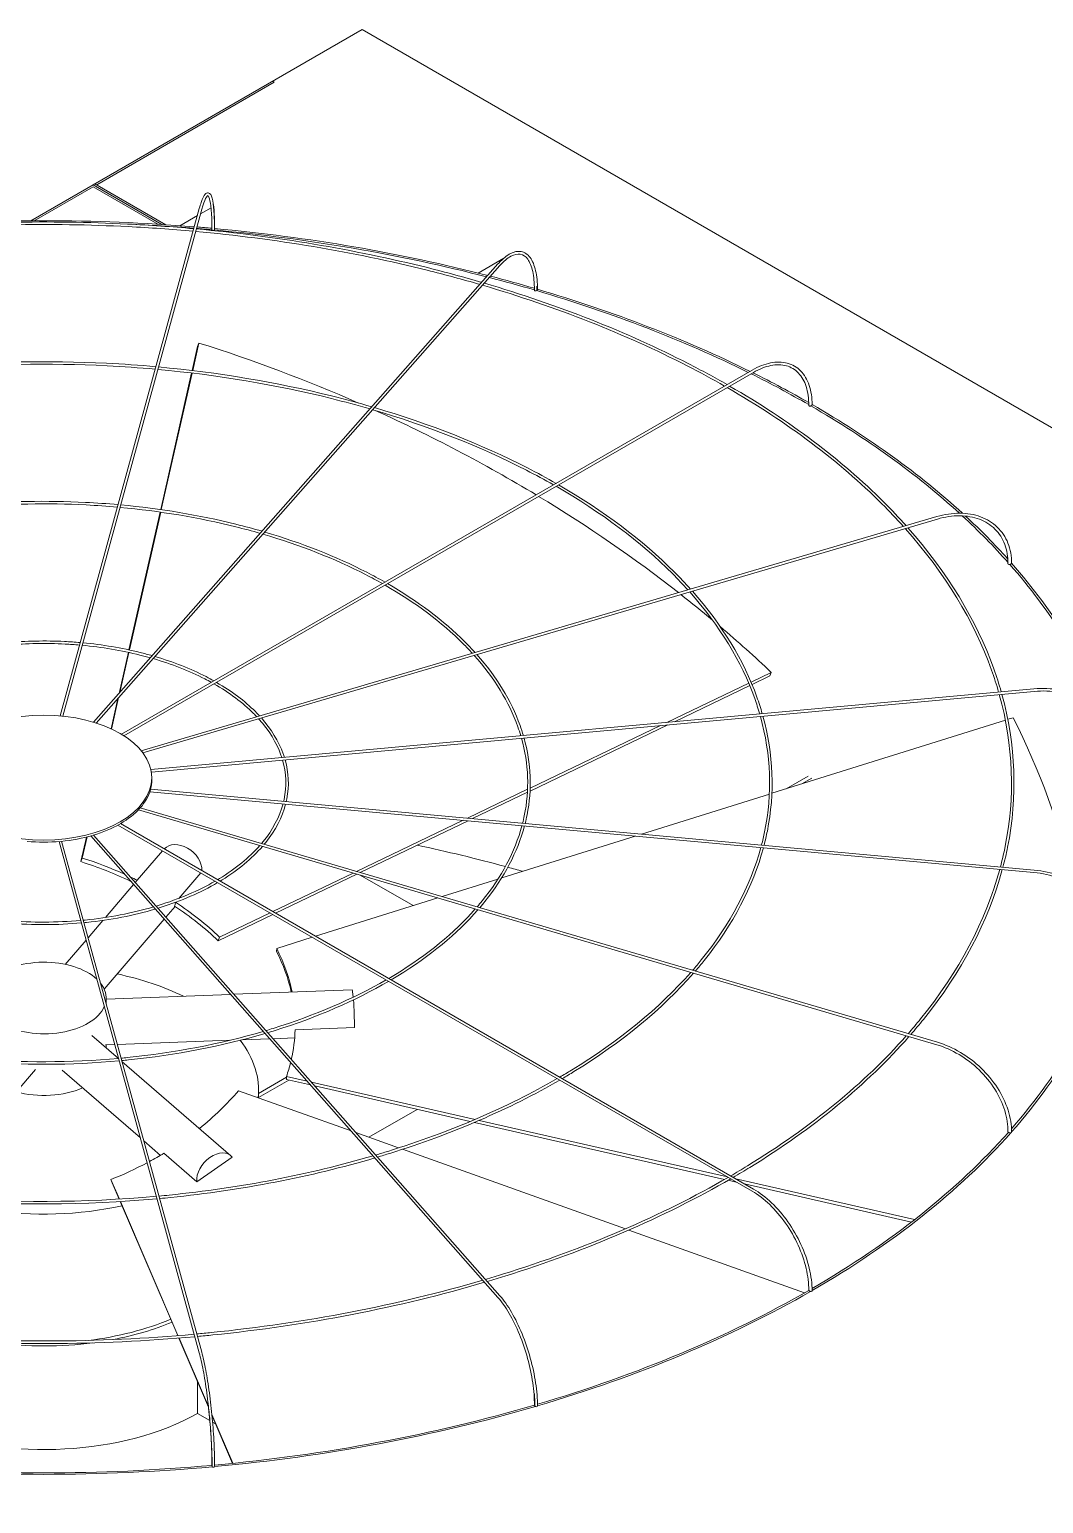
# Model space of a CAD drawing. Header units: millimetres. Extents: x -312439 to 477422, y -331570 to 212570.
# Drawn here: x 452169 to 453149, y 92816 to 94240 of the extents above; entities that cross this region are included whole.
import ezdxf

# ---------------------------------------------------------------- set-up
doc = ezdxf.new("R2010")
doc.units = ezdxf.units.MM

msp = doc.modelspace()

# ---------------------------------------------------------------- linework, layer by layer
at = {"color": 3, "linetype": 'Continuous', "lineweight": 0, "extrusion": (-1.11022e-16, 0.816497, 0.57735)}
for p, q in [((452170.573, 94054.758), (452490.683, 94239.573)), ((452490.683, 94239.573), (456448.419, 91954.573)), ((452405.812, 94188.573), (452234.339, 94089.573)), ((452404.08, 94189.573), (452405.812, 94188.573)), ((452230.875, 94087.573), (452174.074, 94054.779)), ((452230.875, 94089.573), (452297.282, 94051.233)), ((452293.402, 94051.473), (452230.875, 94087.573)), ((452232.607, 94090.573), (452301.179, 94050.983)), ((452199.012, 93576.459), (452333.48, 94066.627)), ((452334.602, 94061.46), (452344.809, 94067.353)), ((452201.487, 93576.222), (452335.842, 94065.979)), ((452314.825, 94050.042), (452331.585, 94059.718)), ((452231.324, 93570.357), (452622.001, 94013.039)), ((452623.838, 94011.418), (452233.888, 93569.561)), ((452627.636, 94018.643), (452602.816, 94004.314)), ((452326.596, 93910.129), (452331.825, 93933.213)), ((452333.155, 93936.645), (452327.135, 93910.065)), ((452331.825, 93933.213), (452333.155, 93936.645)), ((452258.322, 93558.715), (452867.514, 93910.432)), ((452868.739, 93908.311), (452260.687, 93557.252)), ((452296.166, 93775.784), (452326.052, 93907.728)), ((452326.591, 93907.663), (452296.702, 93775.708)), ((452265.473, 93640.278), (452295.623, 93773.388)), ((452296.159, 93773.311), (452266.001, 93640.164)), ((453045.934, 93768.976), (452277.364, 93542.882)), ((452279, 93540.81), (453046.625, 93766.626)), ((452255.959, 93598.271), (452264.932, 93637.888)), ((452265.459, 93637.775), (452256.703, 93599.114)), ((452866.457, 93609.133), (452886.063, 93618.543)), ((452884.733, 93615.111), (452867.434, 93606.808)), ((452884.733, 93615.111), (452886.063, 93618.543)), ((453139.829, 93602.595), (452286.741, 93524.586)), ((452287.198, 93522.168), (453140.052, 93600.156)), ((452785.283, 93570.174), (452864.246, 93608.072)), ((452865.222, 93605.747), (452792.473, 93570.832)), ((452248.202, 93564.028), (452254.831, 93593.291)), ((452255.575, 93594.134), (452248.703, 93563.797)), ((453112.169, 93572.423), (452886.642, 93501.772)), ((453119.612, 93574.754), (453114.521, 93573.159)), ((452786.142, 93567.793), (452652.983, 93503.885)), ((452653.101, 93506.735), (452778.951, 93567.135)), ((452287.607, 93514.833), (452287.607, 93516.833)), ((452921.673, 93518.386), (452900.315, 93506.055)), ((452915.461, 93510.8), (452925.137, 93516.386)), ((452285.671, 93503.272), (453139.829, 93425.165)), ((452286.394, 93505.666), (453140.052, 93427.604)), ((452592.542, 93477.671), (452650.607, 93505.538)), ((452650.464, 93502.676), (452597.431, 93477.224)), ((452884.155, 93500.992), (452760.641, 93462.299)), ((453045.934, 93258.784), (452274.606, 93485.689)), ((453046.625, 93261.134), (452276.444, 93487.702)), ((452254.924, 93471.007), (452867.514, 93117.328)), ((452257.401, 93472.405), (452868.739, 93119.449)), ((452485.378, 93426.239), (452588.237, 93475.605)), ((452593.126, 93475.158), (452488.986, 93425.177)), ((452333.48, 92961.133), (452197.966, 93455.116)), ((452200.444, 93455.339), (452335.842, 92961.781)), ((452219.129, 93435.672), (452224.513, 93459.44)), ((452225.099, 93459.588), (452220.459, 93439.104)), ((452622.001, 93014.721), (452228.579, 93460.514)), ((452623.838, 93016.342), (452231.182, 93461.266)), ((452754.563, 93460.395), (452625.581, 93419.989)), ((452298.021, 93446.125), (452271.674, 93415.384)), ((452219.129, 93435.672), (452220.459, 93439.104)), ((452270.064, 93413.506), (452242.86, 93381.764)), ((452334.813, 93424.883), (452313.688, 93400.234)), ((452404.552, 93387.447), (452482.08, 93424.656)), ((452485.688, 93423.594), (452407.194, 93385.922)), ((452539.941, 93393.16), (452488.827, 93422.671)), ((452621.976, 93418.86), (452567.972, 93401.942)), ((452563.769, 93400.625), (452445.76, 93363.656)), ((452310.154, 93392.337), (452301.216, 93381.909)), ((452404.519, 93384.638), (452351.806, 93359.339)), ((452353.137, 93362.771), (452401.877, 93386.163)), ((452240.428, 93378.927), (452226.019, 93362.114)), ((452299.607, 93380.031), (452241.64, 93312.394)), ((452224.095, 93359.868), (452204.038, 93336.466)), ((452351.806, 93359.339), (452353.137, 93362.771)), ((452442.584, 93362.661), (452408.241, 93351.903)), ((452408.146, 93348.946), (452408.241, 93351.903)), ((452363.717, 93307.386), (452243.443, 93302.928)), ((452243.443, 93303.972), (452243.443, 93298.598)), ((452481.083, 93311.736), (452366.881, 93307.503)), ((452426.084, 93273.309), (452483.313, 93275.43)), ((452255.346, 93245.62), (452229.804, 93267.755)), ((452251.768, 93258.991), (452242.762, 93258.658)), ((452243.443, 93258.683), (452243.443, 93255.935)), ((452362.897, 93263.11), (452254.283, 93259.085)), ((452401.528, 93264.542), (452374.801, 93263.551)), ((452425.607, 93265.434), (452404.692, 93264.659)), ((452363.79, 93151.645), (452258.797, 93242.63)), ((452110.262, 93159.103), (452175.103, 93234.76)), ((452276.521, 93168.764), (452200.847, 93234.341)), ((452417.7, 93227.417), (452390.721, 93211.841)), ((452417.63, 93225.226), (452417.725, 93228.183)), ((452417.725, 93228.183), (452437.618, 93223.648)), ((452480.036, 93175.584), (452371.33, 93214.411)), ((452390.721, 93207.841), (452419.926, 93224.702)), ((452390.721, 93207.485), (452390.721, 93214.735)), ((452440.909, 93219.919), (452417.63, 93225.226)), ((452441.708, 93222.715), (452599.877, 93186.66)), ((452595.299, 93184.726), (452444.999, 93218.987)), ((452544.103, 93196.396), (452497.347, 93169.401)), ((452840.958, 93128.727), (452599.392, 93183.793)), ((452603.935, 93185.735), (452843.691, 93131.082)), ((452526.058, 93159.146), (452484.807, 93173.88)), ((452295.908, 93151.963), (452279.853, 93165.876)), ((452745.067, 93080.922), (452529.832, 93157.798)), ((452299.183, 93153.918), (452330.979, 93126.365)), ((452330.979, 93126.365), (452365.174, 93150.185)), ((452248.136, 93128.594), (452256.256, 93109.679)), ((452249.371, 93125.258), (452248.136, 93128.594)), ((452852.216, 93126.16), (452844.482, 93127.923)), ((452851.787, 93129.236), (453024.504, 93089.865)), ((452256.064, 93109.667), (452249.371, 93125.258)), ((453021.538, 93087.563), (452860.311, 93124.315)), ((452312.669, 92977.812), (452257.091, 93107.276)), ((452257.283, 93107.287), (452312.86, 92977.827)), ((452918.124, 93019.111), (452748.438, 93079.718)), ((452342.365, 92908.639), (452313.689, 92975.437)), ((452313.879, 92975.452), (452342.298, 92909.254)), ((452331.764, 92933.333), (452331.764, 92902.657)), ((452343.619, 92895.812), (452331.764, 92902.657)), ((452345.615, 92901.527), (452365.828, 92854.443)), ((452365.639, 92854.423), (452345.673, 92900.933)), ((452349.272, 92892.548), (452346.281, 92894.275))]:
    msp.add_line(p, q, dxfattribs=at)
at = {"color": 3, "linetype": 'Continuous', "lineweight": 0}
for centre, major_axis, ratio, start_param, end_param in [((452183.548, 93449.297), (-1048.768, 0), 0.57735027, 4.57359934, 4.85199434), ((452183.548, 93449.297), (-1046.319, 0), 0.57735027, 4.57364216, 4.63432464), ((452183.548, 93449.297), (-1046.319, 0), 0.57735027, 4.55682048, 4.57124415), ((452183.548, 93449.297), (-1048.768, 0), 0.57735027, 4.55718579, 4.57120693), ((452346.891, 94046.052), (1.225, -0.004), 0.56474576, 3.14159265, 4.55699194), ((452346.891, 94046.052), (1.225, -0.004), 0.56474576, 4.55699194, 6.12778827), ((452183.548, 93449.297), (-1046.319, 0), 0.57735027, 4.2914666, 4.55448885), ((452347.083, 94046.75), (1.225, 0), 0.57735027, 5.71748689, 6.28318531), ((452183.548, 93449.297), (-1048.768, 0), 0.57735027, 4.29134899, 4.55463788), ((452183.548, 93449.297), (-1046.319, 0), 0.57735027, 4.24262693, 4.28868124), ((452183.548, 93449.297), (-1048.768, 0), 0.57735027, 4.24381435, 4.28857014), ((452658.412, 93987.613), (1.225, -0.01), 0.56597275, 3.14159265, 4.24604342), ((452658.412, 93987.613), (1.225, -0.01), 0.56597275, 4.24604342, 5.81683974), ((452183.548, 93449.297), (-1046.319, 0), 0.57735027, 4.00461262, 4.24016109), ((452658.968, 93988.243), (1.225, 0), 0.57735027, 5.29033196, 6.28318531), ((452183.548, 93449.297), (-1048.768, 0), 0.57735027, 4.00443097, 4.24060103), ((452184.878, 93282.018), (-942.562, 365.4), 0.65992862, 4.64663537, 4.80984928), ((452183.548, 93449.297), (-1046.319, 0), 0.57735027, 3.92863661, 4.00129229), ((452183.548, 93449.297), (-1048.768, 0), 0.57735027, 3.93098858, 4.00111844), ((452184.878, 93282.018), (-942.562, 365.4), 0.65992862, 4.45394149, 4.62923067), ((452923.407, 93876.455), (1.225, -0.016), 0.56830663, 3.14159265, 3.93464288), ((452923.407, 93876.455), (1.225, -0.016), 0.56830663, 3.93464288, 5.50543921), ((452183.548, 93449.297), (-1046.319, 0), 0.57735027, 3.70570419, 3.9258203), ((452924.273, 93876.955), (-1.225, 0), 0.57735027, 1.83263032, 3.14159265), ((452183.548, 93449.297), (-1048.768, 0), 0.57735027, 3.70411228, 3.92650775), ((452184.878, 93282.018), (-942.562, 365.4), 0.65992862, 4.28319099, 4.45112181), ((452183.548, 93449.297), (-1046.319, 0), 0.57735027, 3.61515195, 3.70067928), ((452183.548, 93449.297), (-1048.768, 0), 0.57735027, 3.61992048, 3.69877001), ((453115.937, 93723.46), (-1.225, 0.021), 0.57151893, 0, 0.48093441), ((453115.937, 93723.46), (-1.225, 0.021), 0.57151893, 0.48093441, 2.05173073), ((452183.548, 93449.297), (-1046.319, 0), 0.57735027, 3.3609423, 3.61148113), ((453117.029, 93723.781), (-1.225, 0), 0.57735027, 1.51847105, 3.14159265), ((452183.548, 93449.297), (-1048.768, 0), 0.57735027, 3.35086888, 3.61231471), ((452184.878, 93282.018), (-942.562, 365.4), 0.65992862, 4.23904287, 4.2800546), ((452184.878, 93282.018), (-942.562, 365.4), 0.65992862, 4.15803474, 4.22871948), ((452183.643, 93281.542), (1010.388, -32.497), 0.79709982, 0.20844184, 0.41264052), ((452183.115, 93514.833), (-104.492, 0), 0.57735027, 2.98808135, 3.14159265), ((452183.115, 93514.833), (-104.492, 0), 0.57735027, 2.67392209, 2.98094469), ((452183.115, 93514.833), (-104.492, 0), 0.57735027, 2.35976282, 2.66678542), ((452183.115, 93514.833), (-104.492, 0), 0.57735027, 2.04560356, 2.35262616), ((452183.115, 93514.833), (-104.492, 0), 0.57735027, 1.41728503, 1.72430763), ((452183.115, 93514.833), (-104.492, 0), 0.57735027, 1.73144429, 2.03846689), ((452316.138, 93433.292), (-16.786, 14.386), 0.73180825, 3.6699438, 6.25547108), ((452183.548, 92884.409), (1046.319, 0), 0.57735027, 1.13086203, 1.21917829), ((452183.548, 93278.586), (-226.18, 87.683), 0.65992862, 4.59602029, 4.80984928), ((452184.878, 93282.018), (226.18, -87.683), 0.65992862, 1.48816133, 1.66825663), ((452183.548, 92884.409), (1046.319, 0), 0.57735027, 1.11315293, 1.12829513), ((452184.878, 93282.018), (226.18, -87.683), 0.65992862, 1.43137513, 1.46305029), ((452183.548, 93278.586), (-226.18, 87.683), 0.65992862, 4.15803474, 4.39268064), ((452184.878, 93282.018), (226.18, -87.683), 0.65992862, 1.01644208, 1.25303729), ((452183.548, 93278.586), (242.456, -7.798), 0.79709982, 0.20115917, 0.41264052), ((452183.643, 93281.542), (242.456, -7.798), 0.79709982, 0.18583027, 0.41264052), ((452183.548, 93449.297), (-1046.319, 0), 0.57735027, 2.6752935, 2.98289949), ((452183.548, 93449.297), (-1048.768, 0), 0.57735027, 2.67086857, 2.98332964), ((452183.548, 93303.972), (-59.895, 0), 0.57735027, 3.69756416, 5.76575409), ((452183.548, 93214.735), (-207.174, 0), 0.57735027, 4.00561733, 4.36390833), ((452183.548, 93303.972), (-59.895, 0), 0.57735027, 3.02719924, 3.57014533), ((452481.902, 93289.644), (-0.819, 22.092), 0.05230802, 5.46284956, 6.28318531), ((452481.902, 93289.644), (-0.819, 22.092), 0.05230802, 4.01155215, 5.31083021), ((452183.548, 93303.972), (-59.895, 0), 0.57735027, 0.78539816, 2.89978042), ((452183.643, 93281.542), (242.456, -7.798), 0.79709982, 6.13145768, 6.28093219), ((452183.548, 93214.735), (-207.174, 0), 0.57735027, 3.08204121, 3.55783774), ((452183.643, 93281.542), (242.456, -7.798), 0.79709982, 6.04401129, 6.11604234), ((452183.548, 93244.35), (-59.895, 0), 0.57735027, 1.1079301, 2.23846982), ((452182.313, 93281.922), (-227.492, -84.221), 0.6873805, 2.02158825, 2.2576377), ((452183.548, 93449.297), (-1046.319, 0), 0.57735027, 2.35898226, 2.6687056), ((452183.548, 93449.297), (-1048.768, 0), 0.57735027, 2.35667794, 2.66891462), ((453115.937, 93174.635), (-1.225, 0.021), 0.58304212, 0, 1.10944839), ((453117.029, 93174.314), (-1.225, 0), 0.57735027, 0.57599326, 3.14159265), ((452349.312, 93134.938), (14.478, 16.707), 0.67950023, 6.14949631, 8.84418497), ((452182.313, 93281.922), (-227.492, -84.221), 0.6873805, 1.60582316, 1.76537716), ((452182.313, 93281.922), (-227.492, -84.221), 0.6873805, 1.7758456, 1.84274406), ((452183.548, 93214.735), (-207.174, 0), 0.57735027, 1.30817895, 1.9425337), ((452183.548, 93449.297), (-1046.319, 0), 0.57735027, 2.04376734, 2.35460013), ((452183.548, 93449.297), (-1048.768, 0), 0.57735027, 2.04258502, 2.35459852), ((452923.407, 93021.64), (-1.225, 0.017), 0.58625442, 0, 0.79329185), ((452924.273, 93021.14), (-1.225, 0), 0.57735027, 0.26183399, 3.14159265), ((452183.548, 93090.229), (-207.174, 0), 0.57735027, 1.77816663, 2.202298), ((452183.548, 93090.229), (-212.072, 0), 0.57735027, 1.89063678, 2.19285982), ((452183.548, 93090.229), (-212.072, 0), 0.57735027, 1.3476903, 1.79509044), ((452183.548, 92990.229), (-212.072, 0), 0.57735027, 0.98594125, 2.34464399), ((452183.548, 93449.297), (-1046.319, 0), 0.57735027, 1.72891751, 2.04055715), ((452183.548, 93449.297), (-1048.768, 0), 0.57735027, 1.72854634, 2.04038352), ((452658.412, 92910.482), (-1.225, 0.011), 0.58858829, 0, 0.47632773), ((452658.968, 92909.852), (-1.225, 0), 0.57735027, 0, 3.14159265), ((452183.548, 92886.409), (-1048.768, 0), 0.57735027, 0, 3.14159265), ((452183.548, 93449.297), (-1048.768, 0), 0.57735027, 1.41453598, 1.72626058), ((452183.548, 93449.297), (-1046.319, 0), 0.57735027, 1.41438895, 1.72636573), ((452346.891, 92852.043), (-1.225, 0.004), 0.58981528, 0, 0.15883691), ((452347.083, 92851.345), (-1.225, 0), 0.57735027, 0, 3.14159265)]:
    msp.add_ellipse(centre, major_axis=major_axis, ratio=ratio, start_param=start_param, end_param=end_param, dxfattribs=at)
msp.add_ellipse((452183.115, 93516.833), major_axis=(-104.492, 0), ratio=0.57735027, dxfattribs=at)
for points, knots in [([(452348.307, 94046.75), (452348.307, 94053.564), (452348.101, 94059.63), (452347.29, 94069.703), (452346.692, 94073.7), (452345.085, 94079.387), (452344.183, 94081.448), (452341.043, 94081.909), (452340.05, 94081.319), (452337.845, 94078.977), (452336.615, 94076.359), (452334.697, 94070.834), (452334.088, 94068.843), (452333.48, 94066.627)], [4.71238898, 4.71238898, 4.71238898, 4.71238898, 5.02654825, 5.02654825, 5.34070751, 5.34070751, 5.65486678, 5.65486678, 5.82360284, 5.82360284, 6.1377621, 6.1377621, 6.28318531, 6.28318531, 6.28318531, 6.28318531]), ([(452335.842, 94065.979), (452337.115, 94070.62), (452338.392, 94074.185), (452340.617, 94078.508), (452341.613, 94079.107), (452341.72, 94079.107), (452342.539, 94078.512), (452343.948, 94073.854), (452344.525, 94070.455), (452345.367, 94061.481), (452345.615, 94055.762), (452345.667, 94048.21), (452345.669, 94047.142), (452345.666, 94046.055)], [0, 0, 0, 0, 0.31526689, 0.31526689, 0.60947257, 0.60947257, 0.92674061, 0.92674061, 1.22083726, 1.22083726, 1.53563039, 1.53563039, 1.5863402, 1.5863402, 1.5863402, 1.5863402]), ([(452346.78, 94071.291), (452346.817, 94071.048), (452346.853, 94070.801), (452347.46, 94066.454), (452347.837, 94061.241), (452348.09, 94052.292), (452348.125, 94049.251), (452348.116, 94046.05)], [7.384497053, 7.384497053, 7.384497053, 7.384497053, 7.403952931, 7.403952931, 7.721220971, 7.721220971, 7.869487909, 7.869487909, 7.869487909, 7.869487909]), ([(452328.126, 94047.109), (452306.88, 94049.031), (452285.521, 94050.53), (452188.82, 94055.374), (452112.755, 94053.861), (452038.104, 94047.109)], [3.771589677, 3.771589677, 3.771589677, 3.771589677, 3.840445898, 3.840445898, 4.082391957, 4.082391957, 4.082391957, 4.082391957]), ([(452327.467, 94044.709), (452306.675, 94046.584), (452285.774, 94048.053), (452189.522, 94052.925), (452113.433, 94051.442), (452038.763, 94044.709)], [3.7720633, 3.7720633, 3.7720633, 3.7720633, 3.839550132, 3.839550132, 4.081918334, 4.081918334, 4.081918334, 4.081918334]), ([(452604.55, 93993.265), (452587.822, 93998.138), (452570.84, 94002.722), (452482.165, 94024.806), (452406.825, 94037.429), (452329.945, 94044.484)], [3.459637643, 3.459637643, 3.459637643, 3.459637643, 3.519736913, 3.519736913, 3.769381517, 3.769381517, 3.769381517, 3.769381517]), ([(452606.34, 93995.294), (452589.078, 94000.34), (452571.546, 94005.077), (452482.448, 94027.235), (452407.291, 94039.825), (452330.603, 94046.883)], [3.458315721, 3.458315721, 3.458315721, 3.458315721, 3.520259366, 3.520259366, 3.768912043, 3.768912043, 3.768912043, 3.768912043]), ([(452660.192, 93988.243), (452660.192, 93995.103), (452659.59, 94001.298), (452657.205, 94011.8), (452655.426, 94016.112), (452650.704, 94022.451), (452647.709, 94024.474), (452641.148, 94025.612), (452637.711, 94024.919), (452630.459, 94021.238), (452626.601, 94018.095), (452622.504, 94013.604), (452622.253, 94013.324), (452622.001, 94013.039)], [4.71238898, 4.71238898, 4.71238898, 4.71238898, 5.02654825, 5.02654825, 5.34070751, 5.34070751, 5.65486678, 5.65486678, 5.94845155, 5.94845155, 6.26261081, 6.26261081, 6.28318531, 6.28318531, 6.28318531, 6.28318531]), ([(452623.838, 94011.418), (452627.494, 94015.561), (452631.125, 94018.623), (452637.857, 94022.311), (452640.92, 94022.936), (452646.285, 94021.996), (452648.673, 94020.42), (452652.781, 94014.827), (452654.446, 94010.808), (452656.655, 94000.796), (452657.214, 93994.834), (452657.19, 93988.008), (452657.189, 93987.816), (452657.187, 93987.623)], [6.28318531, 6.28318531, 6.28318531, 6.28318531, 6.59783007, 6.59783007, 6.91209691, 6.91209691, 7.22936495, 7.22936495, 7.54663299, 7.54663299, 7.86046851, 7.86046851, 7.86952551, 7.86952551, 7.86952551, 7.86952551]), ([(452840.921, 93895.079), (452829.183, 93901.783), (452817.137, 93908.309), (452745.055, 93945.33), (452678.446, 93971.571), (452607.146, 93992.505)], [3.146975566, 3.146975566, 3.146975566, 3.146975566, 3.199958928, 3.199958928, 3.456525414, 3.456525414, 3.456525414, 3.456525414]), ([(452843.376, 93896.496), (452831.197, 93903.479), (452818.687, 93910.268), (452746.288, 93947.446), (452679.933, 93973.618), (452608.935, 93994.532)], [3.145113132, 3.145113132, 3.145113132, 3.145113132, 3.200037836, 3.200037836, 3.455209352, 3.455209352, 3.455209352, 3.455209352]), ([(452659.599, 93991.66), (452659.622, 93990.844), (452659.635, 93990.016), (452659.642, 93988.659), (452659.641, 93988.136), (452659.636, 93987.609)], [7.8059806913, 7.8059806913, 7.8059806913, 7.8059806913, 7.8451401512, 7.8451401512, 7.8694167814, 7.8694167814, 7.8694167814, 7.8694167814]), ([(452291.559, 93913.814), (452275.71, 93915.242), (452259.777, 93916.357), (452187.462, 93919.973), (452130.541, 93918.848), (452074.671, 93913.814)], [3.772165081, 3.772165081, 3.772165081, 3.772165081, 3.840593344, 3.840593344, 4.081816553, 4.081816553, 4.081816553, 4.081816553]), ([(452290.9, 93911.414), (452275.505, 93912.795), (452260.029, 93913.88), (452188.164, 93917.524), (452131.219, 93916.429), (452075.33, 93911.414)], [3.772797592, 3.772797592, 3.772797592, 3.772797592, 3.839399606, 3.839399606, 4.081184042, 4.081184042, 4.081184042, 4.081184042]), ([(452498.431, 93873.02), (452486.173, 93876.579), (452473.734, 93879.931), (452407.538, 93896.422), (452351.037, 93905.893), (452293.378, 93911.188)], [3.460983159, 3.460983159, 3.460983159, 3.460983159, 3.519648571, 3.519648571, 3.769222865, 3.769222865, 3.769222865, 3.769222865]), ([(452500.222, 93875.05), (452487.43, 93878.781), (452474.44, 93882.286), (452407.821, 93898.85), (452351.502, 93908.288), (452294.037, 93913.588)], [3.459218713, 3.459218713, 3.459218713, 3.459218713, 3.520344822, 3.520344822, 3.768597722, 3.768597722, 3.768597722, 3.768597722]), ([(452925.498, 93876.955), (452925.498, 93883.856), (452924.553, 93890.236), (452920.819, 93901.35), (452918.026, 93906.085), (452910.832, 93913.365), (452906.439, 93915.908), (452896.569, 93918.514), (452891.102, 93918.582), (452879.645, 93916.306), (452873.649, 93913.955), (452867.62, 93910.493), (452867.567, 93910.463), (452867.514, 93910.432)], [3.14159265, 3.14159265, 3.14159265, 3.14159265, 3.45575192, 3.45575192, 3.76991118, 3.76991118, 4.08269654, 4.08269654, 4.39544819, 4.39544819, 4.70960746, 4.70960746, 4.71238898, 4.71238898, 4.71238898, 4.71238898]), ([(452868.739, 93908.311), (452874.488, 93911.631), (452880.214, 93913.872), (452891.011, 93916.012), (452896.077, 93915.913), (452905.08, 93913.458), (452909.026, 93911.109), (452915.517, 93904.336), (452918.059, 93899.902), (452921.439, 93889.314), (452922.272, 93883.164), (452922.182, 93876.472)], [1.57079633, 1.57079633, 1.57079633, 1.57079633, 1.88806437, 1.88806437, 2.20533241, 2.20533241, 2.52260045, 2.52260045, 2.83986849, 2.83986849, 3.15713653, 3.15713653, 3.15713653, 3.15713653]), ([(453013.667, 93759.484), (453007.034, 93766.884), (453000.104, 93774.196), (452951.884, 93822.385), (452901.474, 93860.241), (452843.38, 93893.67)], [2.833719703, 2.833719703, 2.833719703, 2.833719703, 2.880073873, 2.880073873, 3.143270218, 3.143270218, 3.143270218, 3.143270218]), ([(453016.269, 93760.249), (453009.391, 93767.957), (453002.193, 93775.568), (452953.787, 93823.96), (452903.602, 93861.718), (452845.83, 93895.085)], [2.831913395, 2.831913395, 2.831913395, 2.831913395, 2.879924499, 2.879924499, 3.141418031, 3.141418031, 3.141418031, 3.141418031]), ([(452675.646, 93799.658), (452667.14, 93804.498), (452658.419, 93809.213), (452604.626, 93836.842), (452554.591, 93856.547), (452501.029, 93872.262)], [3.148849473, 3.148849473, 3.148849473, 3.148849473, 3.199944541, 3.199944541, 3.456834427, 3.456834427, 3.456834427, 3.456834427]), ([(452678.103, 93801.076), (452669.155, 93806.193), (452659.969, 93811.172), (452605.859, 93838.958), (452556.078, 93858.595), (452502.818, 93874.289)], [3.146361804, 3.146361804, 3.146361804, 3.146361804, 3.200049713, 3.200049713, 3.455080387, 3.455080387, 3.455080387, 3.455080387]), ([(452805.424, 93698.224), (452800.664, 93703.507), (452795.701, 93708.73), (452759.723, 93744.682), (452721.811, 93773.134), (452678.108, 93798.25)], [2.83591825, 2.83591825, 2.83591825, 2.83591825, 2.880098074, 2.880098074, 3.143909361, 3.143909361, 3.143909361, 3.143909361]), ([(452808.029, 93698.991), (452803.022, 93704.58), (452797.791, 93710.101), (452761.626, 93746.257), (452723.939, 93774.612), (452680.558, 93799.665)], [2.833499431, 2.833499431, 2.833499431, 2.833499431, 2.879899034, 2.879899034, 3.141439875, 3.141439875, 3.141439875, 3.141439875]), ([(452255.004, 93780.563), (452244.548, 93781.498), (452234.037, 93782.229), (452186.1, 93784.618), (452148.319, 93783.881), (452111.226, 93780.563)], [3.773286698, 3.773286698, 3.773286698, 3.773286698, 3.840886477, 3.840886477, 4.080694936, 4.080694936, 4.080694936, 4.080694936]), ([(452254.345, 93778.162), (452244.343, 93779.052), (452234.29, 93779.753), (452186.802, 93782.169), (452148.998, 93781.461), (452111.884, 93778.162)], [3.774238416, 3.774238416, 3.774238416, 3.774238416, 3.839097695, 3.839097695, 4.079743218, 4.079743218, 4.079743218, 4.079743218]), ([(452392.343, 93752.811), (452384.547, 93755.06), (452376.641, 93757.184), (452332.915, 93768.081), (452295.256, 93774.4), (452256.824, 93777.938)], [3.463595352, 3.463595352, 3.463595352, 3.463595352, 3.51947091, 3.51947091, 3.768879274, 3.768879274, 3.768879274, 3.768879274]), ([(452394.136, 93754.842), (452385.803, 93757.262), (452377.346, 93759.538), (452333.199, 93770.51), (452295.722, 93776.796), (452257.482, 93780.337)], [3.46094335, 3.46094335, 3.46094335, 3.46094335, 3.520514255, 3.520514255, 3.7679441, 3.7679441, 3.7679441, 3.7679441]), ([(453118.253, 93723.781), (453118.253, 93730.71), (453117.055, 93737.309), (453112.354, 93749.186), (453108.849, 93754.461), (453099.887, 93763.128), (453094.433, 93766.518), (453082.15, 93771.083), (453075.323, 93772.259), (453060.97, 93772.31), (453053.446, 93771.186), (453045.934, 93768.976)], [4.71238898, 4.71238898, 4.71238898, 4.71238898, 5.02654825, 5.02654825, 5.34070751, 5.34070751, 5.65486678, 5.65486678, 5.96902604, 5.96902604, 6.28318531, 6.28318531, 6.28318531, 6.28318531]), ([(453046.625, 93766.626), (453053.888, 93768.763), (453061.137, 93769.83), (453074.874, 93769.738), (453081.358, 93768.579), (453092.927, 93764.179), (453098.009, 93760.94), (453106.306, 93752.708), (453109.522, 93747.714), (453113.783, 93736.422), (453114.825, 93730.125), (453114.713, 93723.481)], [6.28318531, 6.28318531, 6.28318531, 6.28318531, 6.60045335, 6.60045335, 6.91772139, 6.91772139, 7.23498943, 7.23498943, 7.55225747, 7.55225747, 7.86952551, 7.86952551, 7.86952551, 7.86952551]), ([(452512.869, 93705.678), (452507.139, 93708.939), (452501.265, 93712.115), (452465.439, 93730.511), (452432.244, 93743.61), (452396.732, 93754.082)], [3.148732281, 3.148732281, 3.148732281, 3.148732281, 3.200072384, 3.200072384, 3.454746323, 3.454746323, 3.454746323, 3.454746323]), ([(453105.662, 93599.471), (453103.64, 93606.552), (453101.372, 93613.611), (453081.908, 93668.109), (453053.781, 93714.272), (453015.47, 93757.461)], [2.519571261, 2.519571261, 2.519571261, 2.519571261, 2.559550642, 2.559550642, 2.829500903, 2.829500903, 2.829500903, 2.829500903]), ([(453108.144, 93599.698), (453106.03, 93607.139), (453103.648, 93614.555), (453084.022, 93669.256), (453056.041, 93715.225), (453018.066, 93758.225)], [2.518738954, 2.518738954, 2.518738954, 2.518738954, 2.560443172, 2.560443172, 2.827714195, 2.827714195, 2.827714195, 2.827714195]), ([(452510.408, 93704.257), (452505.123, 93707.242), (452499.716, 93710.156), (452464.206, 93728.395), (452430.756, 93741.562), (452394.943, 93752.055)], [3.152476318, 3.152476318, 3.152476318, 3.152476318, 3.199914714, 3.199914714, 3.457374967, 3.457374967, 3.457374967, 3.457374967]), ([(452597.209, 93636.973), (452594.315, 93640.151), (452591.311, 93643.297), (452567.573, 93667.015), (452542.172, 93686.056), (452512.875, 93702.853)], [2.840166791, 2.840166791, 2.840166791, 2.840166791, 2.880145835, 2.880145835, 3.145067211, 3.145067211, 3.145067211, 3.145067211]), ([(452599.819, 93637.741), (452596.675, 93641.224), (452593.401, 93644.668), (452569.475, 93668.591), (452544.3, 93687.533), (452515.327, 93704.268)], [2.836508955, 2.836508955, 2.836508955, 2.836508955, 2.879847671, 2.879847671, 3.141363941, 3.141363941, 3.141363941, 3.141363941]), ([(452877.33, 93578.591), (452875.792, 93583.943), (452874.069, 93589.276), (452859.397, 93630.14), (452838.364, 93664.672), (452809.829, 93696.967)], [2.520659116, 2.520659116, 2.520659116, 2.520659116, 2.560589234, 2.560589234, 2.827907762, 2.827907762, 2.827907762, 2.827907762]), ([(452874.846, 93578.364), (452873.402, 93583.355), (452871.794, 93588.331), (452857.282, 93628.993), (452836.104, 93663.719), (452807.233, 93696.203)], [2.521788299, 2.521788299, 2.521788299, 2.521788299, 2.55939978, 2.55939978, 2.830291828, 2.830291828, 2.830291828, 2.830291828]), ([(452218.449, 93647.311), (452213.386, 93647.754), (452208.299, 93648.102), (452184.739, 93649.264), (452166.097, 93648.913), (452147.781, 93647.311)], [3.776630452, 3.776630452, 3.776630452, 3.776630452, 3.841752063, 3.841752063, 4.077351182, 4.077351182, 4.077351182, 4.077351182]), ([(452217.79, 93644.91), (452213.181, 93645.308), (452208.551, 93645.626), (452185.441, 93646.814), (452166.776, 93646.493), (452148.44, 93644.91)], [3.778551419, 3.778551419, 3.778551419, 3.778551419, 3.838185012, 3.838185012, 4.075430215, 4.075430215, 4.075430215, 4.075430215]), ([(452286.252, 93632.597), (452282.919, 93633.539), (452279.548, 93634.436), (452258.294, 93639.741), (452239.476, 93642.908), (452220.269, 93644.688)], [3.471418325, 3.471418325, 3.471418325, 3.471418325, 3.518930063, 3.518930063, 3.767850767, 3.767850767, 3.767850767, 3.767850767]), ([(452288.048, 93634.632), (452284.177, 93635.742), (452280.254, 93636.79), (452258.578, 93642.169), (452239.942, 93645.304), (452220.927, 93647.087)], [3.466082688, 3.466082688, 3.466082688, 3.466082688, 3.521010964, 3.521010964, 3.765995554, 3.765995554, 3.765995554, 3.765995554]), ([(452345.157, 93608.849), (452343.103, 93609.984), (452341.013, 93611.098), (452323.787, 93619.948), (452306.922, 93626.576), (452288.858, 93631.848)], [3.163350536, 3.163350536, 3.163350536, 3.163350536, 3.199816759, 3.199816759, 3.458993739, 3.458993739, 3.458993739, 3.458993739]), ([(452347.628, 93610.276), (452345.122, 93611.683), (452342.563, 93613.057), (452325.02, 93622.064), (452308.41, 93628.624), (452290.647, 93633.875)], [3.15578841, 3.15578841, 3.15578841, 3.15578841, 3.200131949, 3.200131949, 3.453750875, 3.453750875, 3.453750875, 3.453750875]), ([(452644.038, 93557.258), (452643.171, 93560.175), (452642.221, 93563.083), (452632.662, 93589.909), (452618.443, 93613.186), (452599.028, 93634.954)], [2.526062853, 2.526062853, 2.526062853, 2.526062853, 2.559096419, 2.559096419, 2.831723129, 2.831723129, 2.831723129, 2.831723129]), ([(452646.525, 93557.486), (452645.561, 93560.762), (452644.495, 93564.028), (452634.776, 93591.056), (452620.703, 93614.139), (452601.625, 93635.719)], [2.5243135, 2.5243135, 2.5243135, 2.5243135, 2.560878912, 2.560878912, 2.828143092, 2.828143092, 2.828143092, 2.828143092]), ([(452388.971, 93575.714), (452387.958, 93576.793), (452386.92, 93577.863), (452375.422, 93589.348), (452362.532, 93598.977), (452347.641, 93607.455)], [2.852936139, 2.852936139, 2.852936139, 2.852936139, 2.880283876, 2.880283876, 3.148538696, 3.148538696, 3.148538696, 3.148538696]), ([(452391.598, 93576.487), (452390.325, 93577.867), (452389.011, 93579.235), (452377.325, 93590.924), (452364.66, 93600.455), (452350.095, 93608.872)], [2.84544614, 2.84544614, 2.84544614, 2.84544614, 2.879690294, 2.879690294, 3.141137935, 3.141137935, 3.141137935, 3.141137935]), ([(453107.388, 93430.591), (453108.994, 93436.662), (453110.42, 93442.748), (453121.721, 93498.086), (453119.924, 93548.11), (453106.337, 93597.073)], [2.204619764, 2.204619764, 2.204619764, 2.204619764, 2.238829514, 2.238829514, 2.515060108, 2.515060108, 2.515060108, 2.515060108]), ([(453109.862, 93430.365), (453111.546, 93436.765), (453113.033, 93443.182), (453124.138, 93498.677), (453122.279, 93548.531), (453108.815, 93597.299)], [2.205366155, 2.205366155, 2.205366155, 2.205366155, 2.241163262, 2.241163262, 2.514260549, 2.514260549, 2.514260549, 2.514260549]), ([(453219.591, 93543.714), (453219.591, 93550.659), (453218.259, 93557.489), (453213.064, 93570.231), (453209.202, 93576.141), (453199.345, 93586.456), (453193.352, 93590.859), (453179.835, 93597.742), (453172.312, 93600.221), (453156.466, 93603.028), (453148.146, 93603.356), (453139.829, 93602.595)], [4.71238898, 4.71238898, 4.71238898, 4.71238898, 5.02654825, 5.02654825, 5.34070751, 5.34070751, 5.65486678, 5.65486678, 5.96902604, 5.96902604, 6.28318531, 6.28318531, 6.28318531, 6.28318531]), ([(453140.052, 93600.156), (453148.113, 93600.893), (453156.169, 93600.563), (453171.462, 93597.81), (453178.696, 93595.388), (453191.619, 93588.706), (453197.306, 93584.448), (453206.581, 93574.534), (453210.167, 93568.88), (453214.905, 93556.729), (453216.056, 93550.233), (453215.932, 93543.627)], [6.28318531, 6.28318531, 6.28318531, 6.28318531, 6.60045335, 6.60045335, 6.91772139, 6.91772139, 7.23498943, 7.23498943, 7.55225747, 7.55225747, 7.86952551, 7.86952551, 7.86952551, 7.86952551]), ([(452413.203, 93536.15), (452412.934, 93536.993), (452412.65, 93537.835), (452408.043, 93550.823), (452400.782, 93562.652), (452390.82, 93573.705)], [2.538956365, 2.538956365, 2.538956365, 2.538956365, 2.558172992, 2.558172992, 2.836025224, 2.836025224, 2.836025224, 2.836025224]), ([(452415.701, 93536.378), (452415.324, 93537.58), (452414.92, 93538.778), (452410.156, 93551.972), (452403.042, 93563.606), (452393.421, 93574.47)], [2.535128932, 2.535128932, 2.535128932, 2.535128932, 2.561728893, 2.561728893, 2.828841782, 2.828841782, 2.828841782, 2.828841782]), ([(452876.599, 93451.696), (452877.706, 93455.935), (452878.696, 93460.184), (452887.159, 93501.489), (452885.797, 93539.128), (452875.527, 93575.967)], [2.206572109, 2.206572109, 2.206572109, 2.206572109, 2.238438586, 2.238438586, 2.515769314, 2.515769314, 2.515769314, 2.515769314]), ([(452879.071, 93451.469), (452880.256, 93456.038), (452881.307, 93460.619), (452889.576, 93502.08), (452888.152, 93539.549), (452878.007, 93576.193)], [2.20754654, 2.20754654, 2.20754654, 2.20754654, 2.241548585, 2.241548585, 2.514698228, 2.514698228, 2.514698228, 2.514698228]), ([(452645.793, 93472.801), (452646.409, 93475.224), (452646.969, 93477.651), (452652.595, 93504.924), (452651.671, 93530.161), (452644.73, 93554.862)], [2.210316481, 2.210316481, 2.210316481, 2.210316481, 2.237655596, 2.237655596, 2.51702204, 2.51702204, 2.51702204, 2.51702204]), ([(452648.263, 93472.575), (452648.956, 93475.327), (452649.577, 93478.086), (452655.011, 93505.515), (452654.026, 93530.583), (452647.21, 93555.089)], [2.211718384, 2.211718384, 2.211718384, 2.211718384, 2.242315601, 2.242315601, 2.515402874, 2.515402874, 2.515402874, 2.515402874]), ([(452414.968, 93493.909), (452415.109, 93494.513), (452415.244, 93495.118), (452418.03, 93508.359), (452417.545, 93521.194), (452413.931, 93533.757)], [2.221614787, 2.221614787, 2.221614787, 2.221614787, 2.235297735, 2.235297735, 2.520800805, 2.520800805, 2.520800805, 2.520800805]), ([(452417.43, 93493.683), (452417.645, 93494.618), (452417.844, 93495.554), (452420.444, 93508.95), (452419.898, 93521.616), (452416.413, 93533.984)], [2.224061215, 2.224061215, 2.224061215, 2.224061215, 2.244587809, 2.244587809, 2.517487833, 2.517487833, 2.517487833, 2.517487833]), ([(452393.642, 93453.225), (452394.051, 93453.71), (452394.455, 93454.197), (452404.396, 93466.362), (452410.979, 93478.805), (452414.365, 93491.504)], [1.903307061, 1.903307061, 1.903307061, 1.903307061, 1.915350543, 1.915350543, 2.203452943, 2.203452943, 2.203452943, 2.203452943]), ([(452396.204, 93452.471), (452396.704, 93453.074), (452397.196, 93453.68), (452407.013, 93465.987), (452413.494, 93478.482), (452416.839, 93491.278)], [1.909987851, 1.909987851, 1.909987851, 1.909987851, 1.924618049, 1.924618049, 2.206425781, 2.206425781, 2.206425781, 2.206425781]), ([(452601.864, 93391.971), (452603.497, 93393.865), (452605.092, 93395.769), (452625.373, 93420.738), (452638.374, 93445.301), (452645.162, 93470.399)], [1.894116328, 1.894116328, 1.894116328, 1.894116328, 1.917671716, 1.917671716, 2.201274894, 2.201274894, 2.201274894, 2.201274894]), ([(452604.441, 93391.213), (452606.162, 93393.225), (452607.839, 93395.25), (452627.993, 93420.363), (452640.892, 93444.979), (452647.638, 93470.173)], [1.897570624, 1.897570624, 1.897570624, 1.897570624, 1.922320382, 1.922320382, 2.202808492, 2.202808492, 2.202808492, 2.202808492]), ([(452351.15, 93418.279), (452351.753, 93418.637), (452352.351, 93418.996), (452368.526, 93428.822), (452381.687, 93439.588), (452391.888, 93451.188)], [1.585149833, 1.585149833, 1.585149833, 1.585149833, 1.596233634, 1.596233634, 1.886390456, 1.886390456, 1.886390456, 1.886390456]), ([(452353.578, 93416.877), (452354.202, 93417.253), (452354.822, 93417.631), (452371.045, 93427.636), (452384.241, 93438.586), (452394.474, 93450.427)], [1.592315094, 1.592315094, 1.592315094, 1.592315094, 1.603748231, 1.603748231, 1.893388943, 1.893388943, 1.893388943, 1.893388943]), ([(452810.074, 93330.721), (452812.941, 93334.02), (452815.73, 93337.342), (452846.351, 93375.115), (452865.769, 93411.798), (452875.959, 93449.294)], [1.891059564, 1.891059564, 1.891059564, 1.891059564, 1.918447026, 1.918447026, 2.200552897, 2.200552897, 2.200552897, 2.200552897]), ([(452812.657, 93329.962), (452815.61, 93333.379), (452818.481, 93336.821), (452848.972, 93374.741), (452868.288, 93411.476), (452878.435, 93449.068)], [1.893387733, 1.893387733, 1.893387733, 1.893387733, 1.921549455, 1.921549455, 2.201585872, 2.201585872, 2.201585872, 2.201585872]), ([(453018.249, 93269.481), (453022.365, 93274.197), (453026.36, 93278.948), (453067.318, 93329.524), (453093.148, 93378.313), (453106.743, 93428.191)], [1.889456602, 1.889456602, 1.889456602, 1.889456602, 1.918834976, 1.918834976, 2.200108517, 2.200108517, 2.200108517, 2.200108517]), ([(453020.835, 93268.721), (453025.036, 93273.555), (453029.111, 93278.427), (453069.94, 93329.15), (453095.668, 93377.991), (453109.22, 93427.964)], [1.891212574, 1.891212574, 1.891212574, 1.891212574, 1.921163042, 1.921163042, 2.200887841, 2.200887841, 2.200887841, 2.200887841]), ([(453219.591, 93354.381), (453219.591, 93361.325), (453218.26, 93368.381), (453213.085, 93382.02), (453209.243, 93388.602), (453199.434, 93400.66), (453193.469, 93406.134), (453180, 93415.455), (453172.498, 93419.301), (453156.682, 93424.995), (453148.369, 93426.844), (453140.052, 93427.604)], [4.71238898, 4.71238898, 4.71238898, 4.71238898, 5.02654825, 5.02654825, 5.34070751, 5.34070751, 5.65486678, 5.65486678, 5.96902604, 5.96902604, 6.28318531, 6.28318531, 6.28318531, 6.28318531]), ([(452291.702, 93392.69), (452292.392, 93392.898), (452293.081, 93393.108), (452313.96, 93399.563), (452332.542, 93407.524), (452348.718, 93416.855)], [1.267045676, 1.267045676, 1.267045676, 1.267045676, 1.27702015, 1.27702015, 1.570336557, 1.570336557, 1.570336557, 1.570336557]), ([(452293.484, 93390.671), (452294.233, 93390.9), (452294.98, 93391.131), (452316.105, 93397.755), (452334.85, 93405.894), (452351.164, 93415.443)], [1.272186296, 1.272186296, 1.272186296, 1.272186296, 1.282962347, 1.282962347, 1.577666055, 1.577666055, 1.577666055, 1.577666055]), ([(453139.829, 93425.165), (453147.89, 93424.428), (453155.954, 93422.624), (453171.276, 93417.064), (453178.531, 93413.309), (453191.504, 93404.228), (453197.219, 93398.905), (453206.542, 93387.234), (453210.148, 93380.889), (453214.905, 93367.819), (453216.056, 93361.096), (453215.932, 93354.514)], [0, 0, 0, 0, 0.31726804, 0.31726804, 0.63453608, 0.63453608, 0.95180412, 0.95180412, 1.26907216, 1.26907216, 1.5863402, 1.5863402, 1.5863402, 1.5863402]), ([(452221.357, 93379.108), (452222.008, 93379.17), (452222.658, 93379.234), (452246.17, 93381.596), (452268.43, 93385.866), (452289.114, 93391.92)], [0.949238609, 0.949238609, 0.949238609, 0.949238609, 0.957681574, 0.957681574, 1.254620941, 1.254620941, 1.254620941, 1.254620941]), ([(452222.015, 93376.71), (452222.886, 93376.794), (452223.757, 93376.881), (452247.659, 93379.348), (452270.075, 93383.718), (452290.902, 93389.894)], [0.951064936, 0.951064936, 0.951064936, 0.951064936, 0.962301991, 0.962301991, 1.259854639, 1.259854639, 1.259854639, 1.259854639]), ([(452310.442, 93396.386), (452310.425, 93396.232), (452310.406, 93396.08), (452310.225, 93394.778), (452309.943, 93393.7), (452309.566, 93392.727)], [25.28971129, 25.28971129, 25.28971129, 25.28971129, 25.51327082, 25.51327082, 27.21415767, 27.21415767, 27.21415767, 27.21415767]), ([(452516.391, 93322.877), (452518.594, 93324.168), (452520.774, 93325.471), (452553.74, 93345.573), (452579.814, 93366.921), (452600.092, 93389.939)], [1.577975631, 1.577975631, 1.577975631, 1.577975631, 1.598113062, 1.598113062, 1.885671956, 1.885671956, 1.885671956, 1.885671956]), ([(452518.829, 93321.47), (452521.05, 93322.78), (452523.248, 93324.103), (452556.262, 93344.387), (452582.371, 93365.919), (452602.682, 93389.177)], [1.581619842, 1.581619842, 1.581619842, 1.581619842, 1.601882376, 1.601882376, 1.889205457, 1.889205457, 1.889205457, 1.889205457]), ([(452146.692, 93376.479), (452147.568, 93376.4), (452148.445, 93376.323), (452172.575, 93374.307), (452196.326, 93374.384), (452219.538, 93376.479)], [0.630366287, 0.630366287, 0.630366287, 0.630366287, 0.641648359, 0.641648359, 0.94043004, 0.94043004, 0.94043004, 0.94043004]), ([(452147.35, 93378.879), (452147.82, 93378.837), (452148.289, 93378.796), (452171.967, 93376.771), (452195.694, 93376.813), (452218.88, 93378.879)], [0.632258371, 0.632258371, 0.632258371, 0.632258371, 0.638337859, 0.638337859, 0.938537956, 0.938537956, 0.938537956, 0.938537956]), ([(452681.625, 93227.479), (452685.435, 93229.699), (452689.199, 93231.945), (452738.956, 93262.324), (452777.941, 93294.254), (452808.296, 93328.691)], [1.575583148, 1.575583148, 1.575583148, 1.575583148, 1.598741205, 1.598741205, 1.885432931, 1.885432931, 1.885432931, 1.885432931]), ([(452684.068, 93226.069), (452687.893, 93228.31), (452691.674, 93230.577), (452741.478, 93261.138), (452780.5, 93293.253), (452810.887, 93327.929)], [1.578026357, 1.578026357, 1.578026357, 1.578026357, 1.601256762, 1.601256762, 1.887796271, 1.887796271, 1.887796271, 1.887796271]), ([(452397.79, 93272.48), (452400.099, 93273.168), (452402.399, 93273.867), (452444.816, 93287.027), (452481.757, 93302.88), (452513.95, 93321.458)], [1.261848076, 1.261848076, 1.261848076, 1.261848076, 1.278507505, 1.278507505, 1.570566343, 1.570566343, 1.570566343, 1.570566343]), ([(452399.575, 93270.457), (452401.943, 93271.167), (452404.3, 93271.888), (452446.961, 93285.219), (452484.067, 93301.25), (452516.397, 93320.045)], [1.264451017, 1.264451017, 1.264451017, 1.264451017, 1.281488092, 1.281488092, 1.574251683, 1.574251683, 1.574251683, 1.574251683]), ([(452257.912, 93245.856), (452259.911, 93246.043), (452261.907, 93246.237), (452309.517, 93251.053), (452353.929, 93259.603), (452395.199, 93271.713)], [0.945863763, 0.945863763, 0.945863763, 0.945863763, 0.95883914, 0.95883914, 1.255627672, 1.255627672, 1.255627672, 1.255627672]), ([(452258.57, 93243.457), (452260.789, 93243.666), (452263.006, 93243.884), (452311.006, 93248.805), (452355.574, 93257.455), (452396.988, 93269.687)], [0.946791669, 0.946791669, 0.946791669, 0.946791669, 0.961156725, 0.961156725, 1.25825401, 1.25825401, 1.25825401, 1.25825401]), ([(452846.819, 93132.105), (452852.249, 93135.262), (452857.611, 93138.457), (452924.155, 93179.112), (452976.041, 93221.611), (453016.468, 93267.452)], [1.574326589, 1.574326589, 1.574326589, 1.574326589, 1.599055591, 1.599055591, 1.885237716, 1.885237716, 1.885237716, 1.885237716]), ([(452849.263, 93130.693), (452854.709, 93133.872), (452860.087, 93137.089), (452926.678, 93177.926), (452978.601, 93220.61), (453019.06, 93266.689)], [1.576164321, 1.576164321, 1.576164321, 1.576164321, 1.600943265, 1.600943265, 1.88701346, 1.88701346, 1.88701346, 1.88701346]), ([(453045.934, 93258.784), (453053.197, 93256.647), (453060.471, 93253.443), (453074.304, 93245.211), (453080.86, 93240.186), (453092.591, 93228.821), (453097.764, 93222.484), (453106.206, 93209.142), (453109.473, 93202.139), (453113.783, 93188.181), (453114.825, 93181.23), (453114.713, 93174.656)], [0, 0, 0, 0, 0.31726804, 0.31726804, 0.63453608, 0.63453608, 0.95180412, 0.95180412, 1.26907216, 1.26907216, 1.5863402, 1.5863402, 1.5863402, 1.5863402]), ([(453118.253, 93174.314), (453118.253, 93181.243), (453117.057, 93188.501), (453112.407, 93202.981), (453108.956, 93210.201), (453100.138, 93223.916), (453094.774, 93230.409), (453082.652, 93242.046), (453075.895, 93247.188), (453061.637, 93255.628), (453054.138, 93258.924), (453046.625, 93261.134)], [4.71238898, 4.71238898, 4.71238898, 4.71238898, 5.02654825, 5.02654825, 5.34070751, 5.34070751, 5.65486678, 5.65486678, 5.96902604, 5.96902604, 6.28318531, 6.28318531, 6.28318531, 6.28318531]), ([(452110.137, 93243.228), (452111.912, 93243.067), (452113.689, 93242.912), (452162.03, 93238.849), (452209.61, 93239.006), (452256.093, 93243.228)], [0.629347255, 0.629347255, 0.629347255, 0.629347255, 0.640828535, 0.640828535, 0.941449071, 0.941449071, 0.941449071, 0.941449071]), ([(452110.795, 93245.628), (452112.164, 93245.505), (452113.533, 93245.385), (452161.422, 93241.313), (452208.978, 93241.434), (452255.434, 93245.628)], [0.630291706, 0.630291706, 0.630291706, 0.630291706, 0.639167998, 0.639167998, 0.940504621, 0.940504621, 0.940504621, 0.940504621]), ([(452503.877, 93152.272), (452507.806, 93153.438), (452511.717, 93154.625), (452575.672, 93174.492), (452630.973, 93198.237), (452679.182, 93226.062)], [1.260112578, 1.260112578, 1.260112578, 1.260112578, 1.279004431, 1.279004431, 1.570642983, 1.570642983, 1.570642983, 1.570642983]), ([(452505.663, 93150.247), (452509.651, 93151.436), (452513.619, 93152.646), (452577.818, 93172.683), (452633.283, 93196.606), (452681.63, 93224.648)], [1.261855173, 1.261855173, 1.261855173, 1.261855173, 1.280993608, 1.280993608, 1.573104483, 1.573104483, 1.573104483, 1.573104483]), ([(452294.467, 93112.605), (452297.813, 93112.916), (452301.156, 93113.24), (452372.864, 93120.51), (452439.427, 93133.34), (452501.285, 93151.507)], [0.944736348, 0.944736348, 0.944736348, 0.944736348, 0.959225727, 0.959225727, 1.25596384, 1.25596384, 1.25596384, 1.25596384]), ([(452295.125, 93110.206), (452298.692, 93110.539), (452302.255, 93110.887), (452374.353, 93118.263), (452441.073, 93131.192), (452503.074, 93149.48)], [0.945358255, 0.945358255, 0.945358255, 0.945358255, 0.960772431, 0.960772431, 1.257716852, 1.257716852, 1.257716852, 1.257716852]), ([(452609.93, 93032.101), (452615.492, 93033.747), (452621.025, 93035.426), (452706.512, 93061.997), (452780.158, 93093.626), (452844.374, 93130.688)], [1.259205702, 1.259205702, 1.259205702, 1.259205702, 1.279253109, 1.279253109, 1.570621219, 1.570621219, 1.570621219, 1.570621219]), ([(452611.717, 93030.076), (452617.337, 93031.745), (452622.927, 93033.446), (452708.658, 93060.188), (452782.468, 93091.995), (452846.822, 93129.274)], [1.260515466, 1.260515466, 1.260515466, 1.260515466, 1.280745787, 1.280745787, 1.572469242, 1.572469242, 1.572469242, 1.572469242]), ([(452867.514, 93117.328), (452873.264, 93114.008), (452879.035, 93109.613), (452890.02, 93099.105), (452895.232, 93092.995), (452904.563, 93079.678), (452908.68, 93072.473), (452915.402, 93057.696), (452918.006, 93050.128), (452921.441, 93035.398), (452922.272, 93028.24), (452922.182, 93021.656)], [4.71238898, 4.71238898, 4.71238898, 4.71238898, 5.02965702, 5.02965702, 5.34692506, 5.34692506, 5.6641931, 5.6641931, 5.98146114, 5.98146114, 6.29872918, 6.29872918, 6.29872918, 6.29872918]), ([(452925.498, 93021.14), (452925.498, 93028.04), (452924.552, 93035.459), (452920.878, 93050.638), (452918.149, 93058.395), (452911.174, 93073.508), (452906.929, 93080.861), (452897.329, 93094.458), (452891.975, 93100.699), (452880.667, 93111.471), (452874.714, 93115.999), (452868.739, 93119.449)], [0, 0, 0, 0, 0.31415927, 0.31415927, 0.62831853, 0.62831853, 0.9424778, 0.9424778, 1.25663706, 1.25663706, 1.57079633, 1.57079633, 1.57079633, 1.57079633]), ([(452073.582, 93109.978), (452076.256, 93109.735), (452078.933, 93109.5), (452151.486, 93103.39), (452222.895, 93103.628), (452292.647, 93109.978)], [0.629005431, 0.629005431, 0.629005431, 0.629005431, 0.64055333, 0.64055333, 0.941790896, 0.941790896, 0.941790896, 0.941790896]), ([(452074.241, 93112.378), (452076.508, 93112.172), (452078.777, 93111.973), (452150.878, 93105.854), (452222.263, 93106.056), (452291.989, 93112.378)], [0.629634706, 0.629634706, 0.629634706, 0.629634706, 0.639445125, 0.639445125, 0.941161621, 0.941161621, 0.941161621, 0.941161621]), ([(452331.009, 92979.399), (452335.708, 92979.834), (452340.4, 92980.289), (452436.199, 92990.012), (452524.902, 93007.118), (452607.338, 93031.336)], [0.94415889, 0.94415889, 0.94415889, 0.94415889, 0.959419158, 0.959419158, 1.25609347, 1.25609347, 1.25609347, 1.25609347]), ([(452331.667, 92977), (452336.586, 92977.456), (452341.499, 92977.935), (452437.688, 92987.765), (452526.548, 93004.97), (452609.127, 93029.309)], [0.944626582, 0.944626582, 0.944626582, 0.944626582, 0.960579805, 0.960579805, 1.257409099, 1.257409099, 1.257409099, 1.257409099]), ([(452622.001, 93014.721), (452625.657, 93010.579), (452629.338, 93005.362), (452636.381, 92993.259), (452639.74, 92986.362), (452645.759, 92971.62), (452648.418, 92963.777), (452652.766, 92947.938), (452654.453, 92939.946), (452656.689, 92924.62), (452657.236, 92917.289), (452657.188, 92910.608), (452657.187, 92910.55), (452657.187, 92910.493)], [6.28318531, 6.28318531, 6.28318531, 6.28318531, 6.59783007, 6.59783007, 6.91495265, 6.91495265, 7.23222069, 7.23222069, 7.54948873, 7.54948873, 7.86675677, 7.86675677, 7.86952551, 7.86952551, 7.86952551, 7.86952551]), ([(452660.192, 92909.852), (452660.192, 92916.713), (452659.589, 92924.236), (452657.24, 92939.899), (452655.495, 92948.035), (452651.032, 92964.141), (452648.314, 92972.107), (452642.168, 92987.103), (452638.74, 92994.131), (452631.495, 93006.574), (452627.679, 93011.989), (452623.838, 93016.342)], [4.71238898, 4.71238898, 4.71238898, 4.71238898, 5.02654825, 5.02654825, 5.34070751, 5.34070751, 5.65486678, 5.65486678, 5.96902604, 5.96902604, 6.28318531, 6.28318531, 6.28318531, 6.28318531]), ([(452037.04, 92976.773), (452040.609, 92976.447), (452044.181, 92976.134), (452140.938, 92967.978), (452236.171, 92968.296), (452329.19, 92976.773)], [0.628847379, 0.628847379, 0.628847379, 0.628847379, 0.640415364, 0.640415364, 0.941948948, 0.941948948, 0.941948948, 0.941948948]), ([(452037.699, 92979.172), (452040.86, 92978.885), (452044.025, 92978.607), (452140.33, 92970.442), (452235.539, 92970.724), (452328.531, 92979.172)], [0.62931922, 0.62931922, 0.62931922, 0.62931922, 0.639583767, 0.639583767, 0.941477106, 0.941477106, 0.941477106, 0.941477106]), ([(452333.48, 92961.133), (452334.753, 92956.493), (452336.032, 92950.77), (452338.475, 92937.709), (452339.637, 92930.36), (452341.719, 92914.808), (452342.638, 92906.606), (452344.14, 92890.17), (452344.723, 92881.938), (452345.495, 92866.269), (452345.684, 92858.835), (452345.667, 92852.131), (452345.666, 92852.089), (452345.666, 92852.047)], [0, 0, 0, 0, 0.31526689, 0.31526689, 0.63253493, 0.63253493, 0.94980297, 0.94980297, 1.26707101, 1.26707101, 1.58433905, 1.58433905, 1.5863402, 1.5863402, 1.5863402, 1.5863402]), ([(452348.307, 92851.345), (452348.307, 92858.159), (452348.101, 92865.717), (452347.295, 92881.598), (452346.696, 92889.917), (452345.164, 92906.509), (452344.231, 92914.779), (452342.121, 92930.468), (452340.945, 92937.885), (452338.462, 92951.149), (452337.155, 92956.994), (452335.842, 92961.781)], [4.71238898, 4.71238898, 4.71238898, 4.71238898, 5.02654825, 5.02654825, 5.34070751, 5.34070751, 5.65486678, 5.65486678, 5.96902604, 5.96902604, 6.28318531, 6.28318531, 6.28318531, 6.28318531]), ([(452345.858, 92851.345), (452345.858, 92858.109), (452345.653, 92865.629), (452344.85, 92881.437), (452344.254, 92889.724), (452342.992, 92903.383), (452342.424, 92908.769), (452341.796, 92914.03)], [4.71238898, 4.71238898, 4.71238898, 4.71238898, 5.026548246, 5.026548246, 5.340707511, 5.340707511, 5.545847126, 5.545847126, 5.545847126, 5.545847126])]:
    msp.add_open_spline(points, degree=3, knots=knots, dxfattribs=at)
msp.add_open_spline([(452657.743, 92909.852), (452657.743, 92913.613), (452657.559, 92917.589), (452657.192, 92921.718)], degree=3, dxfattribs=at)

doc.saveas('drawing.dxf')
